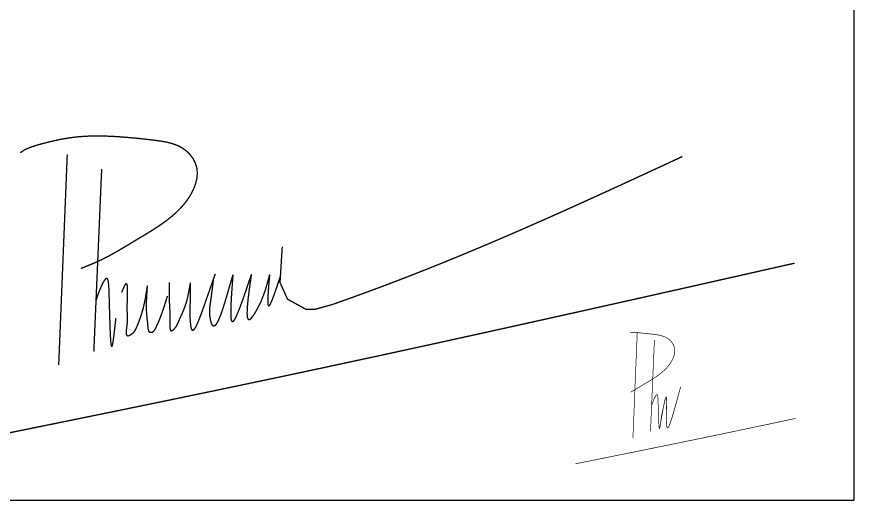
# Model space of a CAD drawing. Header units: feet. Extents: x 74374 to 92081, y 43964 to 65389.
# Drawn here: x 76578 to 78621, y 58383 to 59563 of the extents above; entities that cross this region are included whole.
import ezdxf

# ---------------------------------------------------------------- set-up
doc = ezdxf.new("R2010")
doc.units = ezdxf.units.FT
doc.header["$MEASUREMENT"] = 0
doc.layers.add('Khung', color=7, linetype='Continuous')
doc.layers.add('PDM', color=5, linetype='Continuous')

msp = doc.modelspace()

# ---------------------------------------------------------------- linework, layer by layer
at = {"layer": 'Khung', "color": 3}
msp.add_lwpolyline([(74373.61771, 58383.40874), (78620.89689, 58383.40874), (78620.89689, 63044.75384), (74373.61771, 63044.75384)], close=True, dxfattribs=at)
at = {"layer": 'PDM', "color": 0, "const_width": 3.23884}
for points in [[(76586.65262, 59230.92858), (76586.88907, 59231.32759), (76597.25654, 59238.30173), (76610.76422, 59244.1449), (76625.90695, 59249.07738), (76637.54287, 59252.34172), (76655.60329, 59257.02991), (76669.18819, 59260.25228), (76682.07917, 59263.01426), (76694.41717, 59265.34404), (76706.34319, 59267.26981), (76717.99819, 59268.81977), (76729.52314, 59270.02209), (76746.72933, 59271.22802), (76752.74331, 59271.49632), (76764.63742, 59271.81863), (76776.72921, 59271.88903), (76789.00351, 59271.72446), (76801.44513, 59271.34186), (76814.03891, 59270.75816), (76826.76966, 59269.99029), (76839.62222, 59269.05519), (76852.58141, 59267.9698), (76865.63205, 59266.75104), (76878.75897, 59265.41586), (76891.947, 59263.98119), (76907.73818, 59262.16317), (76918.43333, 59260.85707), (76931.58742, 59258.97972), (76944.48735, 59256.57477), (76956.97709, 59253.38479), (76968.90058, 59249.15232), (76980.10179, 59243.6199), (76992.13961, 59235.10116), (76999.68772, 59227.6861), (77007.53536, 59217.30651), (77013.53902, 59205.78395), (77017.45096, 59192.54472), (77018.41269, 59180.86487), (77017.22579, 59168.12804), (77014.14786, 59155.55705), (77010.71471, 59146.0268), (77003.97815, 59131.85255), (76997.37771, 59120.89413), (76989.93745, 59110.51146), (76981.779, 59100.68397), (76973.02402, 59091.39109), (76966.27185, 59084.88266), (76954.18549, 59074.31401), (76944.24953, 59066.44051), (76934.0318, 59058.93285), (76923.57807, 59051.73229), (76912.9341, 59044.78005), (76902.14566, 59038.01738), (76891.25851, 59031.38551), (76880.31841, 59024.82568), (76868.48246, 59017.74584), (76858.45292, 59011.70117), (76847.5516, 59005.11913), (76836.63951, 58998.58324), (76825.68898, 58992.14377), (76814.67235, 58985.85095), (76803.56196, 58979.75504), (76792.33015, 58973.9063), (76781.39253, 58968.56352), (76769.40492, 58963.12592), (76757.73009, 58958.15369), (76745.96826, 58953.35266), (76734.16293, 58948.63724)], [(76701.09138, 59226.74897), (76680.1962, 58713.10075)], [(77225.50788, 59001.55594), (77220.07555, 58914.51536), (77238.30445, 58873.99817), (77282.67424, 58849.39508), (77305.52946, 58849.18634), (77346.66435, 58860.46364), (77384.88873, 58873.94881), (77424.12701, 58888.13238), (77463.0714, 58902.54317), (77501.73589, 58917.17034), (77540.13447, 58932.00309), (77578.28113, 58947.03058), (77616.18989, 58962.24201), (77653.87472, 58977.62655), (77691.34963, 58993.17338), (77728.62861, 59008.87168), (77765.72566, 59024.71064), (77802.65476, 59040.67943), (77839.42992, 59056.76724), (77876.06513, 59072.96324), (77912.57438, 59089.25661), (77948.97167, 59105.63654), (77985.271, 59122.09221), (78021.48636, 59138.6128), (78057.63174, 59155.18748), (78093.72114, 59171.80544), (78129.76856, 59188.45586), (78165.78799, 59205.12792), (78201.79342, 59221.8108)], [(76785.00566, 59191.02169), (76765.92309, 58746.19904)], [(76300.64491, 58495.51817), (76428.88674, 58521.4135), (76557.11852, 58547.35606), (76685.33016, 58573.39306), (76813.51161, 58599.57171), (76941.6528, 58625.93925), (77069.74367, 58652.54288), (77229.80735, 58686.20905), (77325.73541, 58706.64154), (77453.62936, 58734.16907), (77581.46343, 58761.97751), (77709.24511, 58790.03175), (77836.98189, 58818.29668), (77964.68125, 58846.73718), (78092.35066, 58875.31814), (78219.99763, 58904.00445), (78347.62962, 58932.76098), (78475.25414, 58961.55263)], [(76771.24777, 58870.31963), (76773.80312, 58878.23815), (76776.65799, 58886.52926), (76778.29135, 58890.93098), (76780.11191, 58895.56556), (76782.25723, 58900.71314), (76784.44373, 58905.66191), (76786.89342, 58910.83616), (76789.40061, 58915.64992), (76790.64278, 58917.81148), (76791.85973, 58919.75075), (76793.03826, 58921.42368), (76794.16519, 58922.78622), (76795.22731, 58923.7943), (76796.32289, 58924.44789), (76797.10643, 58924.57882), (76797.9133, 58924.3283), (76798.63731, 58923.6777), (76799.28371, 58922.65237), (76799.85777, 58921.27769), (76800.36476, 58919.57903), (76800.80994, 58917.58175), (76801.19859, 58915.31123), (76801.53596, 58912.79283), (76801.82733, 58910.05194), (76802.29311, 58904.00411), (76802.63807, 58897.37072), (76803.06124, 58885.4918), (76803.5669, 58868.66999), (76803.97941, 58854.25083), (76804.38134, 58840.10552), (76804.7827, 58826.43898), (76804.98628, 58819.84929), (76805.19346, 58813.45615), (76805.40549, 58807.28517), (76805.62362, 58801.36196), (76805.84909, 58795.71215), (76806.08317, 58790.36135), (76806.32708, 58785.33518), (76806.58209, 58780.65926), (76806.84944, 58776.3592), (76807.13039, 58772.46061), (76807.42617, 58768.98912), (76807.73804, 58765.97035), (76808.06725, 58763.4299), (76808.41504, 58761.39341), (76808.78267, 58759.88647), (76809.17139, 58758.93471), (76809.58243, 58758.56376), (76810.01706, 58758.79921), (76810.53288, 58759.81315), (76810.96171, 58761.18385), (76811.47158, 58763.32256), (76812.00436, 58766.03845), (76812.55829, 58769.28712), (76813.1316, 58773.02418), (76813.72255, 58777.20521), (76814.32935, 58781.78584), (76814.95025, 58786.72164), (76815.58349, 58791.96824), (76816.22731, 58797.48123), (76816.87994, 58803.21621), (76818.20458, 58815.17455), (76819.54332, 58827.48808)], [(77001.45036, 58914.19601), (77001.42029, 58897.56563), (77001.29889, 58881.16689), (77001.04775, 58867.26191), (77000.58506, 58849.68202), (77000.50167, 58841.77623), (77000.60087, 58833.60719), (77000.95881, 58825.04313), (77001.55046, 58817.05109), (77002.15213, 58811.27966), (77002.78354, 58806.86418), (77003.57051, 58803.04562), (77004.03003, 58801.46615), (77004.42977, 58800.40505), (77005.09498, 58799.16302), (77005.70016, 58798.45933), (77006.35099, 58798.04043), (77007.04521, 58797.89485), (77007.78058, 58798.01109), (77008.55487, 58798.37769), (77009.36583, 58798.98317), (77010.21122, 58799.81605), (77011.99634, 58802.11812), (77013.89229, 58805.19206), (77015.88117, 58808.94608), (77017.94502, 58813.28834), (77020.06594, 58818.12704), (77022.226, 58823.37037), (77024.40726, 58828.92649), (77026.5918, 58834.7036), (77030.89902, 58846.55351), (77035.50185, 58859.60417), (77036.93788, 58863.69766), (77038.78411, 58868.9586), (77040.54751, 58873.98134), (77042.23266, 58878.7791), (77045.38664, 58887.75267), (77048.28289, 58895.98517), (77050.95822, 58903.58245), (77053.44945, 58910.6504), (77055.79341, 58917.29488), (77058.0269, 58923.62176), (77062.3098, 58935.74617)], [(77057.71259, 58922.73162), (77056.85404, 58915.66448), (77055.99233, 58908.60777), (77055.12427, 58901.57193), (77054.24669, 58894.56738), (77053.35643, 58887.60457), (77052.4503, 58880.69392), (77051.52515, 58873.84587), (77050.42312, 58865.98869), (77049.62295, 58860.36401), (77048.79225, 58853.62071), (77048.26419, 58846.69628), (77048.21738, 58839.44596), (77048.44692, 58835.44465), (77050.10867, 58823.95073), (77051.93025, 58816.95245), (77054.24814, 58811.47739), (77056.61524, 58808.81359), (77059.29341, 58808.38322), (77062.14381, 58810.11592), (77065.13319, 58813.7592), (77068.22828, 58819.06059), (77071.39582, 58825.7676), (77074.60254, 58833.62774), (77077.81519, 58842.38853), (77081.0005, 58851.79749), (77084.12521, 58861.60213), (77087.15606, 58871.54997), (77090.05978, 58881.38853), (77092.80312, 58890.86532), (77096.08539, 58902.26507), (77097.68028, 58907.74909), (77099.80623, 58914.96865), (77101.78073, 58921.58536), (77103.65427, 58927.80016), (77105.47734, 58933.81402)], [(77105.47734, 58933.81402), (77103.83029, 58912.03013), (77102.32727, 58890.95271), (77101.11231, 58871.28824), (77100.32944, 58853.74318), (77100.14505, 58845.9862), (77100.12269, 58839.02401), (77100.28037, 58832.94491), (77100.63608, 58827.8372), (77101.20785, 58823.78921), (77102.01366, 58820.88923), (77103.47667, 58818.96398), (77104.3977, 58818.878), (77105.98851, 58819.82848), (77107.82762, 58821.99685), (77109.89846, 58825.30191), (77112.18449, 58829.66245), (77114.66915, 58834.9973), (77117.33589, 58841.22526), (77120.16816, 58848.26514), (77123.1494, 58856.03575), (77129.4926, 58873.44438), (77136.23307, 58892.80161), (77150.37611, 58934.76375)], [(77150.37611, 58934.76375), (77146.89925, 58910.0555), (77145.27266, 58898.0493), (77143.78027, 58886.46061), (77142.46683, 58875.4286), (77141.37707, 58865.09244), (77140.55572, 58855.59129), (77140.04753, 58847.06434), (77139.89722, 58839.65075), (77140.14953, 58833.48968), (77140.44065, 58830.92234), (77140.8492, 58828.72032), (77141.38078, 58826.90101), (77142.04097, 58825.48182), (77142.83537, 58824.48014), (77143.76956, 58823.91337), (77144.84915, 58823.79889), (77146.07973, 58824.15412), (77147.46687, 58824.99644), (77149.01619, 58826.34325), (77150.20063, 58827.59599), (77152.60358, 58830.57485), (77156.61797, 58836.38576), (77160.2835, 58842.29113), (77167.93605, 58856.17823), (77174.11113, 58869.33856), (77179.37523, 58882.43146), (77183.91054, 58895.4704), (77187.89926, 58908.46888), (77194.96572, 58934.39841)], [(77194.96572, 58934.39841), (77193.7174, 58920.31046), (77192.55706, 58906.64801), (77191.57267, 58893.83654), (77190.85222, 58882.30156), (77190.61847, 58877.14571), (77190.48369, 58872.46854), (77190.45888, 58868.32324), (77190.55505, 58864.76299), (77190.78318, 58861.84098), (77191.15428, 58859.6104), (77191.67934, 58858.12443), (77192.51774, 58857.40039), (77193.23335, 58857.58943), (77194.26618, 58858.55918), (77195.45661, 58860.29117), (77196.7934, 58862.73096), (77198.26528, 58865.8241), (77199.86099, 58869.51613), (77201.56928, 58873.75263), (77203.37889, 58878.47914), (77207.25704, 58889.18441), (77211.40537, 58901.19638), (77215.73382, 58914.07948), (77220.15234, 58927.39815)], [(76833.77917, 58890.06444), (76836.00391, 58895.44958), (76838.16846, 58900.53814), (76839.20935, 58902.87851), (76840.21261, 58905.03351), (76841.17072, 58906.96608), (76842.07616, 58908.63912), (76842.9214, 58910.01557), (76843.69892, 58911.05836), (76844.12069, 58911.50011), (76845.02612, 58912.02146), (76845.57692, 58911.94746), (76846.05776, 58911.529), (76846.47266, 58910.78599), (76846.82564, 58909.73833), (76847.12072, 58908.40594), (76847.36191, 58906.80871), (76847.55324, 58904.96655), (76847.69873, 58902.89937), (76847.8024, 58900.62708), (76847.86827, 58898.16958), (76847.90036, 58895.54678), (76847.90269, 58892.77858), (76847.83414, 58886.88564), (76847.69481, 58880.64999), (76847.3324, 58867.7876), (76847.17366, 58861.47937), (76847.07277, 58855.46545), (76847.05407, 58852.61862), (76847.05984, 58850.1655), (76847.09811, 58847.33639), (76847.15816, 58844.89914), (76847.32674, 58840.34692), (76847.52163, 58836.10426), (76847.80625, 58827.97095), (76847.80394, 58823.79196), (76847.64388, 58819.34586), (76847.4903, 58816.97759), (76847.28003, 58814.48849), (76846.9196, 58811.10264), (76846.66905, 58809.0807), (76845.89966, 58803.23299), (76845.2508, 58797.41535), (76845.06335, 58794.67341), (76845.01618, 58792.1257), (76845.146, 58789.83446), (76845.48952, 58787.86194), (76846.08345, 58786.27037), (76846.4858, 58785.6369), (76846.96452, 58785.122), (76847.5242, 58784.73346), (76848.39849, 58784.42652), (76848.90398, 58784.36566), (76849.72233, 58784.38988), (76850.61309, 58784.54184), (76851.56479, 58784.81157), (76853.6051, 58785.6644), (76855.75146, 58786.86856), (76857.91206, 58788.34426), (76859.9951, 58790.01166), (76861.76396, 58791.64627), (76863.58739, 58793.61853), (76865.04731, 58795.4815), (76866.32107, 58797.37706), (76867.4412, 58799.30237), (76870.85797, 58806.81055), (76872.69516, 58811.32393), (76875.97959, 58819.64666), (76879.12812, 58828.14079), (76881.96698, 58836.54389), (76884.61161, 58845.42618), (76886.88554, 58854.1547), (76888.89786, 58862.92795), (76890.69218, 58871.73848), (76892.3121, 58880.57884), (76893.80123, 58889.44156), (76896.56147, 58907.2043)], [(76896.56147, 58907.2043), (76896.21345, 58902.42963), (76895.87147, 58897.65966), (76895.54161, 58892.89909), (76895.2299, 58888.15262), (76894.94242, 58883.42495), (76894.68521, 58878.72078), (76894.46433, 58874.04482), (76894.28583, 58869.40175), (76894.15576, 58864.79629), (76894.08019, 58860.23313), (76894.06516, 58855.71697), (76894.11673, 58851.25252), (76894.24096, 58846.84447), (76894.44885, 58842.41033), (76894.72849, 58838.20751), (76895.08454, 58833.93263), (76895.49832, 58829.62107), (76895.95612, 58825.22101), (76896.44422, 58820.68064), (76896.94892, 58815.94813), (76897.45648, 58810.97168), (76897.96493, 58805.56841), (76898.55789, 58800.2732), (76899.95904, 58795.66665), (76902.38323, 58793.29948), (76907.68546, 58793.21559), (76911.02705, 58794.79463), (76915.29879, 58800.54312), (76916.79001, 58803.491), (76918.80948, 58807.65146), (76921.01675, 58812.42826), (76922.61403, 58816.0369), (76924.41903, 58820.27293), (76926.16558, 58824.53631), (76927.85787, 58828.82509), (76929.50006, 58833.13731), (76931.09634, 58837.47102), (76932.65087, 58841.82426), (76934.16783, 58846.1951), (76935.65139, 58850.58156), (76937.10573, 58854.98169), (76938.53502, 58859.39355), (76939.94344, 58863.81518), (76941.33517, 58868.24462), (76942.71437, 58872.67992), (76944.08522, 58877.11914), (76945.45189, 58881.5603)], [(76949.92898, 58915.0123), (76949.89944, 58898.83269), (76949.92047, 58890.88385), (76949.98447, 58883.10415), (76950.10575, 58875.54998), (76950.37581, 58866.07321), (76950.57431, 58861.32723), (76950.91012, 58854.56038), (76951.26278, 58847.73047), (76951.43182, 58844.21428), (76951.58872, 58840.58924), (76951.72805, 58836.82431), (76951.84436, 58832.88845), (76951.9322, 58828.75064), (76951.98612, 58824.37985), (76952.00067, 58819.74505), (76951.94117, 58812.52209), (76951.89821, 58809.58063), (76951.88604, 58806.9458), (76951.93589, 58804.41494), (76952.08338, 58802.07753), (76952.20487, 58801.00933), (76952.36412, 58800.02306), (76952.56559, 58799.12989), (76952.81372, 58798.34102), (76953.11298, 58797.66762), (76953.46781, 58797.12088), (76953.88266, 58796.71199), (76954.36198, 58796.45214), (76954.73588, 58796.36519), (76955.52666, 58796.41477), (76956.20266, 58796.6262), (76956.92854, 58796.97215), (76957.69472, 58797.43809), (76958.49158, 58798.00949), (76960.13893, 58799.41053), (76961.79377, 58801.05903), (76964.06191, 58803.66671), (76964.82115, 58804.63664), (76966.0951, 58806.40118), (76967.22141, 58808.136), (76968.22202, 58809.84668), (76969.11884, 58811.53881), (76970.68878, 58814.88975), (76972.57844, 58819.36075), (76975.03838, 58825.0409), (76978.17568, 58832.03183), (76981.37396, 58839.17528), (76984.48748, 58846.43989), (76987.13749, 58853.16496), (76989.91796, 58861.21223), (76992.15041, 58868.68307), (76994.11287, 58876.19927), (76995.85035, 58883.75326), (76997.40784, 58891.33749), (76998.83034, 58898.9444), (77001.45036, 58914.19601)]]:
    msp.add_lwpolyline(points, dxfattribs=at)
at = {"layer": 'PDM', "color": 1}
for points, const_width in [([(78074.55219, 58793.12736), (78080.84908, 58792.83551), (78087.21445, 58792.45158), (78093.64073, 58791.98403), (78100.12033, 58791.44133), (78106.64565, 58790.83196), (78113.20911, 58790.16437), (78119.80312, 58789.44703), (78127.69871, 58788.53802), (78133.04629, 58787.88497), (78139.62333, 58786.94629), (78146.0733, 58785.74382), (78152.31817, 58784.14883), (78158.27992, 58782.03259), (78163.88052, 58779.26639), (78169.89943, 58775.00701), (78173.67348, 58771.29948), (78177.59731, 58766.10969), (78180.59913, 58760.34841), (78182.55511, 58753.7288), (78183.03597, 58747.88887), (78182.44252, 58741.52045), (78180.90356, 58735.23496), (78179.18698, 58730.46983), (78175.8187, 58723.38271), (78172.51848, 58717.9035), (78168.79835, 58712.71216), (78164.71913, 58707.79842), (78160.34164, 58703.15198), (78156.96555, 58699.89777), (78150.92237, 58694.61344), (78145.95439, 58690.67669), (78140.84552, 58686.92286), (78135.61866, 58683.32258), (78130.29668, 58679.84646), (78124.90246, 58676.46512), (78119.45888, 58673.14919), (78113.98883, 58669.86927), (78108.07085, 58666.32935), (78103.05609, 58663.30702), (78097.60543, 58660.016), (78092.14938, 58656.74806), (78086.67411, 58653.52832), (78081.1658, 58650.38191), (78075.6106, 58647.33396)], 1.61942), ([(78091.46675, 58792.00628), (78081.01916, 58535.18217)], 1.61942), ([(78133.42389, 58774.14264), (78123.88261, 58551.73131)], 1.61942), ([(78146.1875, 58558.53837), (78150.10203, 58581.07798), (78151.99845, 58591.78585), (78153.82187, 58601.81942), (78155.54794, 58610.9539), (78156.36686, 58615.11374), (78157.15232, 58618.96452), (78157.90128, 58622.47815), (78158.61069, 58625.62652), (78159.27751, 58628.38154), (78159.89871, 58630.71512), (78160.47123, 58632.59915), (78160.99203, 58634.00555), (78161.45808, 58634.90621), (78161.86633, 58635.27304), (78162.21374, 58635.07794), (78162.49726, 58634.29282), (78162.7144, 58632.89401), (78162.86887, 58630.90865), (78162.96835, 58628.39632), (78163.02056, 58625.41712), (78163.03325, 58622.03113), (78163.01416, 58618.29846), (78162.91158, 58610.03347), (78162.77474, 58601.10291), (78162.66555, 58591.98757), (78162.64591, 58583.16822), (78162.77773, 58575.12565), (78162.91979, 58571.5459), (78163.12293, 58568.34063), (78163.39489, 58565.56994), (78163.74341, 58563.29393), (78164.17622, 58561.5727), (78164.70072, 58560.46369), (78165.31789, 58559.97731), (78166.02327, 58560.08368), (78166.81222, 58560.75161), (78167.6801, 58561.94988), (78168.62227, 58563.64731), (78169.63407, 58565.81269), (78170.71088, 58568.41484), (78171.84804, 58571.42255), (78173.04091, 58574.80463), (78174.28485, 58578.52987), (78176.90738, 58586.88509), (78179.67847, 58596.23861), (78182.56099, 58606.34086), (78197.4406, 58659.92682)], 1.75), ([(78126.54495, 58613.79161), (78127.82262, 58617.75087), (78129.25006, 58621.89642), (78130.06674, 58624.09728), (78130.97702, 58626.41457), (78132.04968, 58628.98836), (78133.14293, 58631.46275), (78134.36777, 58634.04987), (78135.62137, 58636.45675), (78136.24245, 58637.53753), (78136.85093, 58638.50717), (78137.44019, 58639.34363), (78138.00366, 58640.0249), (78138.53471, 58640.52894), (78139.08251, 58640.85574), (78139.47427, 58640.9212), (78139.87771, 58640.79594), (78140.23972, 58640.47064), (78140.56292, 58639.95798), (78140.84995, 58639.27064), (78141.10344, 58638.42131), (78141.32603, 58637.42267), (78141.52035, 58636.28741), (78141.68904, 58635.02821), (78141.83473, 58633.65776), (78142.06762, 58630.63385), (78142.2401, 58627.31715), (78142.45168, 58621.37769), (78142.70451, 58612.96679), (78142.91077, 58605.75721), (78143.11173, 58598.68455), (78143.31241, 58591.85128), (78143.4142, 58588.55644), (78143.51779, 58585.35987), (78143.62381, 58582.27438), (78143.73287, 58579.31277), (78143.84561, 58576.48787), (78143.96264, 58573.81247), (78144.0846, 58571.29938), (78144.21211, 58568.96142), (78144.34578, 58566.81139), (78144.48626, 58564.8621), (78144.63415, 58563.12635), (78144.79008, 58561.61697), (78144.95469, 58560.34674), (78145.12858, 58559.3285), (78145.3124, 58558.57503), (78145.50676, 58558.09915), (78145.71228, 58557.91367), (78145.92959, 58558.0314), (78146.1875, 58558.53837), (78146.40192, 58559.22372), (78146.65685, 58560.29307), (78146.92324, 58561.65102), (78147.20021, 58563.27535), (78147.48686, 58565.14388), (78147.78233, 58567.2344), (78148.08574, 58569.52471), (78148.39619, 58571.99261), (78148.71281, 58574.61591), (78149.03472, 58577.37241), (78149.36103, 58580.2399), (78152.23622, 58596.8596), (78160.18497, 58631.65713)], 1.61942), ([(77940.95745, 58472.25784), (78005.07836, 58485.20551), (78069.19425, 58498.17679), (78133.30007, 58511.19529), (78197.39079, 58524.28462), (78261.46139, 58537.46838), (78325.50682, 58550.7702), (78405.53867, 58567.60328), (78453.5027, 58577.81953), (78478.06217, 58583.10564)], 1.61942)]:
    msp.add_lwpolyline(points, dxfattribs=dict(at, const_width=const_width))

doc.saveas('drawing.dxf')
